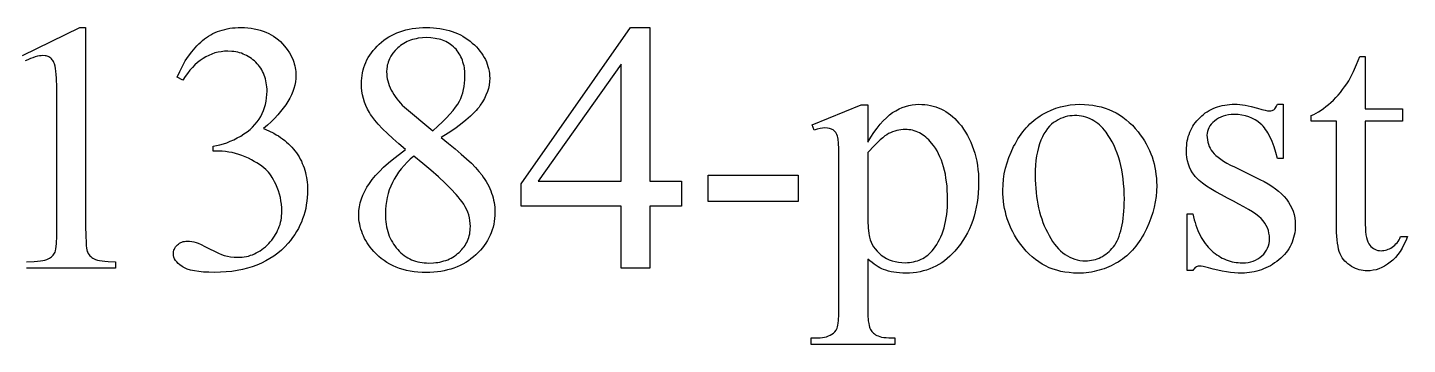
# Model space of a CAD drawing. Extents: x 7 to 905, y -397 to 592.
# Drawn here: x 549.8 to 666.7, y -397.3 to -370.4 of the extents above; entities that cross this region are included whole.
import ezdxf

# ---------------------------------------------------------------- set-up
doc = ezdxf.new("R2010")
doc.units = 0
doc.header["$MEASUREMENT"] = 0
doc.layers.add('TEXT', color=18, linetype='CONTINUOUS')

msp = doc.modelspace()

# ---------------------------------------------------------------- linework, layer by layer
at = {"layer": 'TEXT'}
for points in [[(549.36, -372.79), (554.23, -370.42), (554.71, -370.42), (554.71, -387.3), (554.72, -388.06), (554.75, -388.67), (554.77, -388.91), (554.79, -389.11), (554.82, -389.27), (554.85, -389.4), (554.89, -389.5), (554.94, -389.59), (555, -389.68), (555.07, -389.76), (555.15, -389.84), (555.23, -389.91), (555.33, -389.97), (555.44, -390.03), (555.56, -390.08), (555.71, -390.13), (555.9, -390.17), (556.11, -390.2), (556.35, -390.23), (556.61, -390.26), (557.23, -390.28), (557.23, -390.83), (549.71, -390.83)], [(549.71, -390.28), (550.36, -390.26), (550.63, -390.23), (550.88, -390.21), (551.09, -390.17), (551.27, -390.13), (551.42, -390.09), (551.54, -390.04), (551.64, -389.98), (551.73, -389.92), (551.82, -389.86), (551.89, -389.79), (551.96, -389.71), (552.02, -389.64), (552.07, -389.55), (552.12, -389.46), (552.15, -389.35), (552.19, -389.19), (552.22, -388.99), (552.24, -388.74), (552.27, -388.11), (552.28, -387.3), (552.28, -376.51), (552.27, -375.51), (552.24, -374.71), (552.22, -374.39), (552.2, -374.11), (552.17, -373.88), (552.13, -373.7), (552.07, -373.48), (552.03, -373.39), (551.99, -373.29), (551.94, -373.21), (551.88, -373.14), (551.82, -373.07), (551.76, -373.01), (551.69, -372.96), (551.61, -372.91), (551.53, -372.88), (551.45, -372.84), (551.37, -372.82), (551.28, -372.8), (551.1, -372.79), (550.96, -372.8), (550.8, -372.82), (550.63, -372.85), (550.45, -372.9), (550.25, -372.97), (550.04, -373.05), (549.82, -373.14), (549.58, -373.25)]]:
    msp.add_lwpolyline(points, dxfattribs=at)
for points in [[(562.46, -374.63), (562.68, -374.14), (562.91, -373.68), (563.16, -373.25), (563.42, -372.84), (563.7, -372.47), (563.99, -372.12), (564.14, -371.96), (564.3, -371.8), (564.46, -371.65), (564.62, -371.51), (564.78, -371.38), (564.95, -371.26), (565.13, -371.14), (565.31, -371.03), (565.49, -370.93), (565.69, -370.84), (565.88, -370.76), (566.08, -370.69), (566.29, -370.63), (566.5, -370.57), (566.71, -370.52), (566.94, -370.48), (567.16, -370.45), (567.39, -370.43), (567.63, -370.42), (567.87, -370.42), (568.16, -370.42), (568.45, -370.44), (568.73, -370.47), (569, -370.51), (569.26, -370.57), (569.51, -370.63), (569.76, -370.71), (569.99, -370.81), (570.22, -370.91), (570.44, -371.03), (570.64, -371.15), (570.84, -371.29), (571.04, -371.45), (571.22, -371.61), (571.39, -371.79), (571.56, -371.98), (571.78, -372.27), (571.98, -372.57), (572.15, -372.88), (572.29, -373.18), (572.34, -373.34), (572.39, -373.5), (572.43, -373.66), (572.47, -373.82), (572.5, -373.98), (572.51, -374.14), (572.53, -374.31), (572.53, -374.47), (572.52, -374.74), (572.49, -375.02), (572.43, -375.29), (572.36, -375.57), (572.26, -375.85), (572.14, -376.13), (572, -376.41), (571.84, -376.69), (571.66, -376.97), (571.46, -377.26), (571.23, -377.54), (570.99, -377.83), (570.72, -378.12), (570.43, -378.4), (570.12, -378.69), (569.79, -378.98), (570.23, -379.17), (570.65, -379.38), (570.85, -379.5), (571.04, -379.61), (571.23, -379.74), (571.4, -379.86), (571.58, -379.99), (571.74, -380.13), (571.9, -380.27), (572.05, -380.42), (572.19, -380.57), (572.32, -380.72), (572.45, -380.88), (572.57, -381.05), (572.69, -381.22), (572.79, -381.39), (572.89, -381.57), (572.99, -381.75), (573.07, -381.93), (573.15, -382.12), (573.22, -382.31), (573.28, -382.51), (573.34, -382.71), (573.38, -382.91), (573.43, -383.12), (573.46, -383.33), (573.48, -383.54), (573.5, -383.76), (573.52, -384.21), (573.51, -384.53), (573.49, -384.84), (573.46, -385.15), (573.41, -385.46), (573.36, -385.76), (573.29, -386.06), (573.2, -386.34), (573.1, -386.63), (573, -386.91), (572.87, -387.18), (572.74, -387.45), (572.59, -387.71), (572.43, -387.97), (572.25, -388.22), (572.07, -388.46), (571.87, -388.7), (571.59, -389), (571.3, -389.28), (570.99, -389.55), (570.67, -389.79), (570.33, -390.01), (569.98, -390.21), (569.61, -390.4), (569.23, -390.56), (568.83, -390.71), (568.42, -390.83), (567.99, -390.94), (567.55, -391.03), (567.09, -391.09), (566.62, -391.14), (566.13, -391.17), (565.63, -391.18), (565.14, -391.17), (564.7, -391.15), (564.29, -391.11), (563.93, -391.06), (563.61, -390.99), (563.32, -390.9), (563.2, -390.85), (563.08, -390.8), (562.97, -390.74), (562.88, -390.68), (562.7, -390.55), (562.56, -390.43), (562.43, -390.29), (562.33, -390.16), (562.25, -390.02), (562.19, -389.89), (562.16, -389.75), (562.15, -389.6), (562.15, -389.5), (562.17, -389.4), (562.19, -389.3), (562.23, -389.2), (562.28, -389.11), (562.34, -389.02), (562.41, -388.93), (562.49, -388.85), (562.58, -388.78), (562.67, -388.71), (562.77, -388.65), (562.87, -388.61), (562.98, -388.57), (563.09, -388.55), (563.21, -388.53), (563.33, -388.53), (563.51, -388.53), (563.7, -388.56), (563.89, -388.59), (564.08, -388.65), (564.24, -388.71), (564.49, -388.82), (564.81, -388.98), (565.21, -389.18), (565.62, -389.39), (565.96, -389.55), (566.23, -389.67), (566.44, -389.74), (566.72, -389.81), (567, -389.86), (567.3, -389.89), (567.6, -389.9), (567.79, -389.89), (567.97, -389.88), (568.15, -389.86), (568.33, -389.83), (568.51, -389.79), (568.68, -389.73), (568.84, -389.68), (569.01, -389.61), (569.17, -389.53), (569.33, -389.44), (569.49, -389.35), (569.64, -389.24), (569.79, -389.13), (569.94, -389.01), (570.08, -388.87), (570.22, -388.73), (570.36, -388.59), (570.48, -388.44), (570.6, -388.28), (570.71, -388.12), (570.81, -387.96), (570.9, -387.8), (570.98, -387.63), (571.06, -387.46), (571.12, -387.29), (571.18, -387.11), (571.23, -386.93), (571.27, -386.75), (571.3, -386.56), (571.32, -386.37), (571.33, -386.17), (571.33, -385.98), (571.33, -385.69), (571.3, -385.4), (571.26, -385.11), (571.21, -384.83), (571.13, -384.54), (571.04, -384.26), (570.94, -383.98), (570.82, -383.7), (570.72, -383.5), (570.62, -383.32), (570.52, -383.14), (570.42, -382.98), (570.31, -382.83), (570.2, -382.69), (570.09, -382.56), (569.98, -382.45), (569.81, -382.3), (569.63, -382.16), (569.44, -382.02), (569.23, -381.89), (569, -381.76), (568.76, -381.63), (568.51, -381.5), (568.24, -381.38), (567.96, -381.27), (567.68, -381.17), (567.4, -381.09), (567.12, -381.02), (566.84, -380.97), (566.55, -380.93), (566.27, -380.91), (565.98, -380.9), (565.51, -380.9), (565.51, -380.46), (565.8, -380.41), (566.09, -380.35), (566.38, -380.27), (566.68, -380.18), (566.97, -380.06), (567.26, -379.93), (567.55, -379.78), (567.85, -379.62), (568.13, -379.44), (568.39, -379.25), (568.64, -379.06), (568.86, -378.86), (569.06, -378.64), (569.24, -378.42), (569.41, -378.19), (569.55, -377.95), (569.67, -377.71), (569.78, -377.45), (569.87, -377.19), (569.95, -376.93), (570.01, -376.66), (570.05, -376.38), (570.07, -376.1), (570.08, -375.81), (570.08, -375.63), (570.07, -375.44), (570.05, -375.26), (570.02, -375.09), (569.99, -374.92), (569.95, -374.76), (569.9, -374.6), (569.84, -374.44), (569.78, -374.29), (569.71, -374.14), (569.63, -374), (569.55, -373.86), (569.45, -373.73), (569.35, -373.6), (569.24, -373.48), (569.13, -373.36), (569.01, -373.24), (568.88, -373.14), (568.76, -373.04), (568.63, -372.95), (568.49, -372.86), (568.35, -372.79), (568.21, -372.72), (568.06, -372.66), (567.91, -372.6), (567.76, -372.55), (567.6, -372.51), (567.44, -372.48), (567.28, -372.45), (567.11, -372.44), (566.76, -372.42), (566.48, -372.43), (566.2, -372.46), (565.93, -372.51), (565.67, -372.57), (565.41, -372.66), (565.15, -372.77), (564.91, -372.89), (564.66, -373.03), (564.43, -373.2), (564.2, -373.38), (563.97, -373.58), (563.76, -373.8), (563.54, -374.04), (563.34, -374.3), (563.14, -374.57), (562.94, -374.87)], [(581.82, -380.75), (581.25, -380.28), (580.74, -379.83), (580.28, -379.4), (579.87, -379), (579.51, -378.62), (579.21, -378.27), (578.96, -377.93), (578.85, -377.78), (578.76, -377.63), (578.6, -377.33), (578.46, -377.03), (578.34, -376.73), (578.25, -376.43), (578.17, -376.12), (578.12, -375.81), (578.09, -375.49), (578.08, -375.18), (578.08, -374.94), (578.1, -374.7), (578.13, -374.47), (578.17, -374.24), (578.22, -374.01), (578.29, -373.79), (578.36, -373.58), (578.45, -373.37), (578.55, -373.16), (578.66, -372.96), (578.79, -372.76), (578.92, -372.56), (579.07, -372.37), (579.23, -372.18), (579.4, -372), (579.58, -371.82), (579.77, -371.65), (579.97, -371.49), (580.18, -371.34), (580.39, -371.21), (580.62, -371.08), (580.85, -370.97), (581.09, -370.86), (581.33, -370.77), (581.58, -370.68), (581.85, -370.61), (582.12, -370.55), (582.39, -370.5), (582.68, -370.46), (582.97, -370.44), (583.27, -370.42), (583.58, -370.42), (583.88, -370.42), (584.17, -370.44), (584.45, -370.46), (584.73, -370.5), (585, -370.54), (585.26, -370.6), (585.51, -370.67), (585.76, -370.74), (586, -370.83), (586.23, -370.93), (586.46, -371.04), (586.67, -371.15), (586.88, -371.28), (587.09, -371.42), (587.28, -371.57), (587.47, -371.73), (587.65, -371.89), (587.82, -372.06), (587.97, -372.23), (588.12, -372.41), (588.25, -372.58), (588.37, -372.76), (588.48, -372.95), (588.58, -373.13), (588.66, -373.32), (588.74, -373.51), (588.8, -373.71), (588.85, -373.9), (588.89, -374.1), (588.92, -374.31), (588.94, -374.51), (588.95, -374.72), (588.93, -375), (588.9, -375.29), (588.83, -375.57), (588.75, -375.85), (588.63, -376.14), (588.5, -376.43), (588.34, -376.72), (588.15, -377.01), (588.04, -377.16), (587.92, -377.31), (587.79, -377.46), (587.64, -377.62), (587.31, -377.94), (586.92, -378.28), (586.48, -378.63), (585.98, -378.99), (585.43, -379.36), (584.83, -379.75), (585.45, -380.24), (586.02, -380.7), (586.53, -381.14), (586.99, -381.54), (587.39, -381.92), (587.74, -382.28), (588.03, -382.61), (588.27, -382.91), (588.4, -383.1), (588.53, -383.29), (588.65, -383.48), (588.76, -383.67), (588.86, -383.86), (588.95, -384.06), (589.03, -384.26), (589.11, -384.45), (589.17, -384.65), (589.23, -384.85), (589.28, -385.05), (589.32, -385.26), (589.35, -385.46), (589.37, -385.66), (589.38, -385.87), (589.39, -386.08), (589.38, -386.34), (589.36, -386.6), (589.33, -386.85), (589.29, -387.1), (589.23, -387.34), (589.16, -387.57), (589.08, -387.81), (588.99, -388.03), (588.88, -388.26), (588.76, -388.48), (588.63, -388.69), (588.48, -388.9), (588.33, -389.1), (588.16, -389.3), (587.97, -389.5), (587.78, -389.68), (587.58, -389.87), (587.36, -390.04), (587.14, -390.19), (586.91, -390.34), (586.68, -390.47), (586.43, -390.6), (586.18, -390.71), (585.92, -390.81), (585.65, -390.9), (585.38, -390.97), (585.1, -391.04), (584.8, -391.09), (584.51, -391.13), (584.2, -391.16), (583.88, -391.18), (583.56, -391.18), (583.21, -391.18), (582.87, -391.15), (582.54, -391.12), (582.22, -391.07), (581.91, -391.01), (581.6, -390.93), (581.31, -390.84), (581.03, -390.74), (580.76, -390.62), (580.49, -390.48), (580.24, -390.34), (580, -390.18), (579.76, -390), (579.54, -389.82), (579.33, -389.61), (579.12, -389.4), (578.97, -389.22), (578.83, -389.04), (578.69, -388.85), (578.57, -388.67), (578.45, -388.48), (578.35, -388.29), (578.26, -388.09), (578.17, -387.9), (578.1, -387.7), (578.03, -387.51), (577.98, -387.3), (577.93, -387.1), (577.9, -386.9), (577.87, -386.69), (577.86, -386.48), (577.85, -386.27), (577.87, -385.94), (577.91, -385.61), (577.98, -385.28), (578.08, -384.95), (578.2, -384.62), (578.36, -384.29), (578.54, -383.96), (578.75, -383.64), (578.99, -383.31), (579.27, -382.97), (579.6, -382.62), (579.96, -382.26), (580.37, -381.9), (580.81, -381.53), (581.3, -381.14)], [(605.18, -383.45), (605.18, -385.55), (602.5, -385.55), (602.5, -390.83), (600.07, -390.83), (600.07, -385.55), (591.6, -385.55), (591.6, -383.66), (600.88, -370.42), (602.5, -370.42), (602.5, -383.45)], [(584.14, -379.18), (584.56, -378.79), (584.94, -378.42), (585.28, -378.08), (585.58, -377.75), (585.84, -377.45), (586.06, -377.16), (586.24, -376.9), (586.38, -376.66), (586.49, -376.43), (586.59, -376.19), (586.67, -375.94), (586.73, -375.68), (586.78, -375.41), (586.82, -375.14), (586.84, -374.86), (586.85, -374.57), (586.84, -374.2), (586.8, -373.84), (586.77, -373.67), (586.73, -373.51), (586.68, -373.35), (586.63, -373.19), (586.58, -373.04), (586.51, -372.9), (586.44, -372.76), (586.36, -372.63), (586.28, -372.5), (586.18, -372.38), (586.09, -372.26), (585.98, -372.15), (585.87, -372.04), (585.75, -371.94), (585.63, -371.85), (585.51, -371.76), (585.38, -371.69), (585.24, -371.61), (585.1, -371.55), (584.95, -371.49), (584.8, -371.44), (584.65, -371.39), (584.48, -371.36), (584.32, -371.33), (583.97, -371.28), (583.61, -371.27), (583.24, -371.28), (582.89, -371.32), (582.72, -371.36), (582.56, -371.39), (582.4, -371.44), (582.24, -371.49), (582.09, -371.55), (581.94, -371.61), (581.8, -371.68), (581.66, -371.76), (581.53, -371.84), (581.4, -371.94), (581.28, -372.04), (581.16, -372.14), (580.94, -372.36), (580.74, -372.59), (580.58, -372.83), (580.51, -372.96), (580.45, -373.08), (580.39, -373.21), (580.35, -373.34), (580.31, -373.48), (580.27, -373.61), (580.25, -373.75), (580.23, -373.89), (580.21, -374.18), (580.22, -374.37), (580.24, -374.56), (580.27, -374.75), (580.31, -374.94), (580.37, -375.13), (580.43, -375.33), (580.51, -375.52), (580.6, -375.71), (580.71, -375.9), (580.82, -376.09), (580.94, -376.27), (581.08, -376.46), (581.22, -376.64), (581.38, -376.82), (581.54, -377), (581.72, -377.17)], [(663.12, -372.88), (663.12, -377.32), (666.28, -377.32), (666.28, -378.35), (663.12, -378.35), (663.12, -387.11), (663.13, -387.43), (663.14, -387.71), (663.17, -387.98), (663.21, -388.21), (663.27, -388.42), (663.33, -388.6), (663.41, -388.75), (663.5, -388.88), (663.59, -388.99), (663.7, -389.08), (663.81, -389.16), (663.93, -389.22), (664.05, -389.27), (664.18, -389.31), (664.32, -389.33), (664.46, -389.34), (664.58, -389.33), (664.7, -389.32), (664.82, -389.3), (664.94, -389.26), (665.06, -389.22), (665.18, -389.17), (665.29, -389.11), (665.41, -389.04), (665.52, -388.96), (665.62, -388.87), (665.72, -388.77), (665.81, -388.66), (665.9, -388.55), (665.98, -388.42), (666.05, -388.29), (666.11, -388.14), (666.69, -388.14), (666.55, -388.49), (666.4, -388.82), (666.24, -389.13), (666.07, -389.41), (665.88, -389.67), (665.67, -389.91), (665.46, -390.13), (665.23, -390.32), (664.99, -390.49), (664.75, -390.64), (664.51, -390.76), (664.27, -390.87), (664.03, -390.95), (663.78, -391), (663.53, -391.04), (663.28, -391.05), (663.11, -391.04), (662.94, -391.03), (662.78, -391), (662.61, -390.96), (662.45, -390.9), (662.28, -390.84), (662.12, -390.76), (661.95, -390.67), (661.8, -390.57), (661.65, -390.46), (661.52, -390.35), (661.39, -390.22), (661.28, -390.08), (661.17, -389.93), (661.08, -389.77), (661, -389.6), (660.92, -389.41), (660.86, -389.2), (660.81, -388.96), (660.76, -388.71), (660.73, -388.42), (660.71, -388.12), (660.69, -387.79), (660.69, -387.44), (660.69, -378.35), (658.55, -378.35), (658.55, -377.86), (658.75, -377.78), (658.96, -377.67), (659.16, -377.56), (659.37, -377.43), (659.58, -377.28), (659.78, -377.12), (660, -376.95), (660.21, -376.76), (660.42, -376.57), (660.62, -376.36), (660.82, -376.14), (661.01, -375.92), (661.19, -375.68), (661.37, -375.44), (661.55, -375.19), (661.72, -374.93), (661.9, -374.59), (662.12, -374.14), (662.38, -373.56), (662.66, -372.88)], [(600.07, -383.45), (600.07, -373.53), (593.05, -383.45)], [(616.26, -378.66), (620.42, -376.98), (620.98, -376.98), (620.98, -380.13), (621.24, -379.71), (621.5, -379.31), (621.77, -378.95), (622.03, -378.62), (622.29, -378.32), (622.56, -378.06), (622.82, -377.83), (623.08, -377.63), (623.35, -377.47), (623.62, -377.32), (623.89, -377.2), (624.16, -377.1), (624.44, -377.02), (624.73, -376.96), (625.01, -376.93), (625.3, -376.92), (625.55, -376.93), (625.8, -376.94), (626.04, -376.98), (626.28, -377.02), (626.51, -377.08), (626.73, -377.14), (626.95, -377.22), (627.17, -377.32), (627.38, -377.42), (627.58, -377.54), (627.78, -377.67), (627.97, -377.82), (628.16, -377.97), (628.34, -378.14), (628.52, -378.32), (628.69, -378.51), (628.9, -378.76), (629.09, -379.02), (629.26, -379.28), (629.42, -379.56), (629.57, -379.84), (629.71, -380.14), (629.83, -380.44), (629.94, -380.75), (630.04, -381.08), (630.13, -381.41), (630.2, -381.75), (630.26, -382.1), (630.3, -382.46), (630.34, -382.82), (630.35, -383.2), (630.36, -383.59), (630.35, -384.02), (630.33, -384.44), (630.29, -384.85), (630.24, -385.26), (630.17, -385.65), (630.08, -386.04), (629.98, -386.41), (629.86, -386.78), (629.73, -387.14), (629.58, -387.48), (629.41, -387.82), (629.23, -388.15), (629.04, -388.47), (628.83, -388.78), (628.6, -389.08), (628.36, -389.37), (628.15, -389.59), (627.93, -389.81), (627.71, -390), (627.48, -390.19), (627.24, -390.36), (627, -390.51), (626.75, -390.65), (626.49, -390.77), (626.23, -390.88), (625.96, -390.98), (625.68, -391.06), (625.4, -391.12), (625.11, -391.18), (624.81, -391.21), (624.51, -391.23), (624.2, -391.24), (623.93, -391.24), (623.67, -391.22), (623.42, -391.2), (623.18, -391.16), (622.95, -391.12), (622.72, -391.07), (622.51, -391), (622.31, -390.93), (622.16, -390.87), (622, -390.79), (621.85, -390.7), (621.68, -390.6), (621.51, -390.48), (621.34, -390.35), (621.16, -390.21), (620.98, -390.05), (620.98, -394.16), (620.99, -394.79), (621.02, -395.3), (621.05, -395.5), (621.08, -395.67), (621.11, -395.81), (621.15, -395.92), (621.2, -396.02), (621.25, -396.1), (621.31, -396.18), (621.38, -396.26), (621.46, -396.33), (621.55, -396.4), (621.64, -396.46), (621.74, -396.52), (621.86, -396.57), (621.99, -396.62), (622.15, -396.66), (622.33, -396.69), (622.53, -396.71), (622.76, -396.73), (623.27, -396.74), (623.27, -397.29), (616.19, -397.29), (616.19, -396.74), (616.56, -396.74), (616.76, -396.74), (616.95, -396.73), (617.13, -396.71), (617.31, -396.67), (617.48, -396.63), (617.64, -396.57), (617.79, -396.51), (617.94, -396.43), (618.07, -396.34), (618.19, -396.22), (618.29, -396.08), (618.38, -395.91), (618.41, -395.8), (618.45, -395.66), (618.47, -395.48), (618.49, -395.27), (618.52, -394.74), (618.53, -394.07), (618.53, -381.3), (618.53, -380.7), (618.5, -380.23), (618.47, -379.87), (618.44, -379.74), (618.41, -379.63), (618.35, -379.47), (618.26, -379.32), (618.16, -379.2), (618.04, -379.1), (617.97, -379.06), (617.9, -379.02), (617.73, -378.97), (617.55, -378.94), (617.34, -378.93), (617.15, -378.94), (616.94, -378.98), (616.7, -379.04), (616.44, -379.13)], [(638.95, -376.92), (639.32, -376.93), (639.69, -376.96), (640.05, -377), (640.4, -377.07), (640.74, -377.15), (641.08, -377.25), (641.4, -377.37), (641.71, -377.5), (642.01, -377.66), (642.31, -377.83), (642.59, -378.02), (642.87, -378.23), (643.13, -378.46), (643.39, -378.7), (643.63, -378.97), (643.87, -379.25), (644.06, -379.5), (644.24, -379.76), (644.41, -380.02), (644.56, -380.28), (644.7, -380.55), (644.83, -380.83), (644.95, -381.11), (645.06, -381.39), (645.15, -381.68), (645.23, -381.97), (645.3, -382.27), (645.35, -382.57), (645.39, -382.87), (645.43, -383.19), (645.44, -383.5), (645.45, -383.82), (645.44, -384.28), (645.4, -384.73), (645.33, -385.19), (645.23, -385.65), (645.11, -386.11), (644.96, -386.57), (644.78, -387.03), (644.58, -387.49), (644.47, -387.72), (644.35, -387.94), (644.23, -388.16), (644.1, -388.37), (643.97, -388.57), (643.83, -388.76), (643.69, -388.95), (643.55, -389.12), (643.39, -389.3), (643.24, -389.46), (643.07, -389.62), (642.91, -389.77), (642.73, -389.91), (642.55, -390.05), (642.37, -390.18), (642.18, -390.3), (641.99, -390.41), (641.8, -390.52), (641.6, -390.62), (641.4, -390.71), (641.19, -390.79), (640.99, -390.87), (640.78, -390.94), (640.57, -391), (640.36, -391.06), (640.14, -391.11), (639.92, -391.15), (639.7, -391.18), (639.47, -391.21), (639.25, -391.23), (638.78, -391.24), (638.41, -391.23), (638.04, -391.2), (637.68, -391.16), (637.33, -391.09), (637, -391), (636.67, -390.9), (636.35, -390.78), (636.04, -390.63), (635.75, -390.47), (635.46, -390.29), (635.18, -390.09), (634.91, -389.87), (634.65, -389.63), (634.4, -389.38), (634.16, -389.1), (633.93, -388.81), (633.75, -388.55), (633.57, -388.29), (633.41, -388.02), (633.27, -387.75), (633.13, -387.48), (633, -387.2), (632.89, -386.92), (632.79, -386.63), (632.7, -386.34), (632.63, -386.05), (632.56, -385.75), (632.51, -385.45), (632.46, -385.14), (632.44, -384.84), (632.42, -384.52), (632.41, -384.21), (632.43, -383.74), (632.47, -383.28), (632.54, -382.81), (632.64, -382.35), (632.77, -381.89), (632.93, -381.43), (633.12, -380.97), (633.33, -380.51), (633.45, -380.29), (633.57, -380.07), (633.7, -379.86), (633.83, -379.65), (633.97, -379.46), (634.11, -379.27), (634.25, -379.09), (634.4, -378.91), (634.55, -378.75), (634.71, -378.59), (634.88, -378.44), (635.04, -378.3), (635.22, -378.16), (635.39, -378.03), (635.57, -377.91), (635.76, -377.8), (636.14, -377.59), (636.52, -377.41), (636.91, -377.26), (637.31, -377.14), (637.71, -377.04), (638.12, -376.97), (638.53, -376.93)], [(656.17, -376.92), (656.17, -381.52), (655.69, -381.52), (655.54, -381), (655.39, -380.52), (655.22, -380.09), (655.05, -379.7), (654.86, -379.35), (654.77, -379.2), (654.67, -379.05), (654.57, -378.91), (654.46, -378.79), (654.36, -378.67), (654.25, -378.57), (654.02, -378.39), (653.78, -378.23), (653.52, -378.1), (653.25, -377.99), (652.96, -377.9), (652.66, -377.84), (652.35, -377.8), (652.01, -377.79), (651.76, -377.8), (651.52, -377.82), (651.29, -377.87), (651.08, -377.93), (650.88, -378), (650.69, -378.1), (650.51, -378.21), (650.35, -378.34), (650.2, -378.47), (650.07, -378.62), (649.96, -378.76), (649.87, -378.91), (649.8, -379.06), (649.75, -379.22), (649.72, -379.38), (649.71, -379.54), (649.72, -379.75), (649.74, -379.94), (649.78, -380.13), (649.83, -380.31), (649.9, -380.49), (649.98, -380.65), (650.07, -380.81), (650.18, -380.96), (650.31, -381.11), (650.47, -381.27), (650.66, -381.42), (650.88, -381.58), (651.12, -381.75), (651.4, -381.91), (651.71, -382.08), (652.04, -382.24), (654.2, -383.29), (654.56, -383.48), (654.9, -383.67), (655.21, -383.87), (655.51, -384.08), (655.78, -384.29), (656.02, -384.52), (656.24, -384.75), (656.44, -384.98), (656.62, -385.23), (656.77, -385.48), (656.9, -385.74), (657, -386), (657.09, -386.28), (657.14, -386.56), (657.18, -386.85), (657.19, -387.14), (657.18, -387.37), (657.17, -387.59), (657.14, -387.81), (657.1, -388.02), (657.05, -388.22), (656.99, -388.42), (656.92, -388.62), (656.84, -388.81), (656.75, -388.99), (656.65, -389.17), (656.53, -389.34), (656.41, -389.5), (656.27, -389.66), (656.12, -389.82), (655.97, -389.97), (655.8, -390.11), (655.62, -390.25), (655.44, -390.38), (655.26, -390.5), (655.08, -390.61), (654.89, -390.71), (654.7, -390.8), (654.51, -390.88), (654.32, -390.96), (654.12, -391.03), (653.92, -391.08), (653.72, -391.13), (653.52, -391.17), (653.31, -391.2), (653.1, -391.22), (652.89, -391.24), (652.68, -391.24), (652.36, -391.23), (652.04, -391.21), (651.7, -391.18), (651.35, -391.13), (650.99, -391.07), (650.62, -390.99), (650.24, -390.9), (649.85, -390.8), (649.61, -390.73), (649.4, -390.69), (649.21, -390.66), (649.05, -390.65), (648.97, -390.66), (648.89, -390.67), (648.81, -390.7), (648.75, -390.75), (648.68, -390.8), (648.62, -390.87), (648.57, -390.94), (648.52, -391.03), (648.03, -391.03), (648.03, -386.21), (648.52, -386.21), (648.57, -386.47), (648.63, -386.71), (648.7, -386.95), (648.77, -387.18), (648.85, -387.4), (648.93, -387.62), (649.02, -387.82), (649.12, -388.02), (649.22, -388.21), (649.33, -388.4), (649.44, -388.57), (649.56, -388.74), (649.69, -388.9), (649.82, -389.05), (649.95, -389.19), (650.1, -389.32), (650.24, -389.45), (650.39, -389.57), (650.54, -389.68), (650.7, -389.78), (650.85, -389.88), (651.01, -389.96), (651.17, -390.04), (651.33, -390.11), (651.5, -390.17), (651.66, -390.22), (651.83, -390.27), (652, -390.31), (652.17, -390.33), (652.35, -390.35), (652.53, -390.37), (652.71, -390.37), (652.96, -390.36), (653.19, -390.33), (653.42, -390.29), (653.63, -390.22), (653.83, -390.14), (654.02, -390.03), (654.2, -389.91), (654.37, -389.77), (654.52, -389.62), (654.65, -389.46), (654.76, -389.29), (654.85, -389.12), (654.92, -388.93), (654.97, -388.74), (655, -388.54), (655.01, -388.34), (655, -388.09), (654.96, -387.85), (654.91, -387.62), (654.83, -387.4), (654.73, -387.19), (654.6, -386.99), (654.46, -386.8), (654.29, -386.62), (654.09, -386.45), (653.85, -386.25), (653.56, -386.05), (653.22, -385.84), (652.84, -385.61), (652.42, -385.38), (651.95, -385.13), (651.44, -384.87), (650.93, -384.61), (650.46, -384.35), (650.04, -384.1), (649.67, -383.86), (649.34, -383.62), (649.06, -383.39), (648.82, -383.17), (648.72, -383.06), (648.64, -382.95), (648.48, -382.73), (648.35, -382.5), (648.23, -382.26), (648.14, -382), (648.07, -381.73), (648.01, -381.44), (647.98, -381.14), (647.97, -380.83), (647.98, -380.62), (647.99, -380.42), (648.01, -380.22), (648.04, -380.03), (648.08, -379.84), (648.13, -379.65), (648.19, -379.47), (648.26, -379.3), (648.33, -379.13), (648.42, -378.96), (648.51, -378.79), (648.61, -378.63), (648.73, -378.48), (648.85, -378.33), (648.98, -378.18), (649.12, -378.04), (649.26, -377.9), (649.41, -377.78), (649.57, -377.66), (649.73, -377.55), (649.89, -377.45), (650.07, -377.36), (650.24, -377.27), (650.43, -377.2), (650.61, -377.13), (650.81, -377.08), (651, -377.03), (651.21, -376.99), (651.42, -376.96), (651.63, -376.94), (651.85, -376.92), (652.07, -376.92), (652.28, -376.92), (652.49, -376.94), (652.72, -376.97), (652.95, -377), (653.2, -377.05), (653.46, -377.11), (654, -377.26), (654.35, -377.36), (654.63, -377.42), (654.85, -377.47), (655.01, -377.48), (655.12, -377.47), (655.22, -377.45), (655.3, -377.42), (655.38, -377.38), (655.45, -377.31), (655.52, -377.21), (655.6, -377.08), (655.69, -376.92)], [(638.49, -377.88), (638.29, -377.89), (638.1, -377.91), (637.9, -377.94), (637.7, -377.99), (637.51, -378.06), (637.31, -378.14), (637.11, -378.23), (636.92, -378.34), (636.72, -378.47), (636.54, -378.62), (636.37, -378.79), (636.2, -378.98), (636.05, -379.2), (635.9, -379.43), (635.77, -379.69), (635.64, -379.97), (635.53, -380.27), (635.43, -380.6), (635.34, -380.94), (635.28, -381.3), (635.22, -381.69), (635.19, -382.09), (635.16, -382.52), (635.15, -382.97), (635.16, -383.33), (635.17, -383.69), (635.2, -384.04), (635.23, -384.39), (635.27, -384.73), (635.32, -385.06), (635.38, -385.39), (635.45, -385.71), (635.53, -386.03), (635.61, -386.34), (635.71, -386.64), (635.81, -386.94), (635.93, -387.22), (636.05, -387.51), (636.19, -387.78), (636.33, -388.06), (636.48, -388.31), (636.63, -388.56), (636.79, -388.78), (636.96, -388.99), (637.13, -389.18), (637.31, -389.36), (637.5, -389.52), (637.69, -389.66), (637.88, -389.78), (638.08, -389.89), (638.29, -389.98), (638.51, -390.06), (638.72, -390.12), (638.95, -390.16), (639.18, -390.19), (639.42, -390.19), (639.59, -390.19), (639.77, -390.18), (639.94, -390.15), (640.1, -390.12), (640.26, -390.08), (640.42, -390.03), (640.57, -389.97), (640.72, -389.9), (640.87, -389.82), (641.01, -389.73), (641.15, -389.64), (641.28, -389.53), (641.41, -389.41), (641.54, -389.29), (641.66, -389.16), (641.78, -389.01), (641.89, -388.86), (642, -388.69), (642.09, -388.51), (642.18, -388.32), (642.27, -388.11), (642.34, -387.89), (642.41, -387.66), (642.47, -387.41), (642.53, -387.15), (642.58, -386.88), (642.62, -386.59), (642.65, -386.29), (642.67, -385.98), (642.69, -385.65), (642.7, -385.31), (642.71, -384.96), (642.7, -384.51), (642.68, -384.08), (642.65, -383.66), (642.61, -383.25), (642.56, -382.86), (642.49, -382.47), (642.41, -382.1), (642.32, -381.74), (642.22, -381.39), (642.1, -381.06), (641.97, -380.73), (641.84, -380.42), (641.68, -380.12), (641.52, -379.83), (641.35, -379.56), (641.16, -379.29), (641.02, -379.12), (640.89, -378.96), (640.74, -378.81), (640.6, -378.67), (640.45, -378.55), (640.29, -378.43), (640.13, -378.33), (639.97, -378.23), (639.8, -378.15), (639.62, -378.08), (639.45, -378.02), (639.26, -377.97), (639.08, -377.93), (638.88, -377.9), (638.69, -377.88)], [(620.98, -381), (620.98, -386.05), (620.99, -386.8), (621.01, -387.41), (621.06, -387.87), (621.08, -388.06), (621.11, -388.2), (621.17, -388.41), (621.25, -388.62), (621.35, -388.82), (621.47, -389.01), (621.61, -389.19), (621.76, -389.37), (621.93, -389.54), (622.12, -389.71), (622.33, -389.86), (622.55, -389.99), (622.79, -390.1), (623.03, -390.19), (623.29, -390.26), (623.57, -390.32), (623.85, -390.35), (624.15, -390.36), (624.33, -390.35), (624.51, -390.34), (624.69, -390.32), (624.85, -390.28), (625.02, -390.24), (625.18, -390.19), (625.34, -390.14), (625.49, -390.07), (625.63, -389.99), (625.78, -389.91), (625.92, -389.81), (626.05, -389.71), (626.18, -389.6), (626.3, -389.48), (626.42, -389.34), (626.54, -389.21), (626.69, -389.01), (626.82, -388.81), (626.95, -388.6), (627.06, -388.38), (627.17, -388.15), (627.27, -387.91), (627.36, -387.65), (627.44, -387.4), (627.51, -387.13), (627.57, -386.85), (627.62, -386.56), (627.66, -386.26), (627.69, -385.95), (627.72, -385.64), (627.73, -385.31), (627.74, -384.97), (627.73, -384.59), (627.71, -384.22), (627.69, -383.86), (627.65, -383.51), (627.6, -383.18), (627.55, -382.85), (627.48, -382.54), (627.4, -382.23), (627.31, -381.94), (627.21, -381.66), (627.09, -381.39), (626.97, -381.13), (626.84, -380.88), (626.7, -380.65), (626.54, -380.42), (626.38, -380.21), (626.26, -380.07), (626.14, -379.94), (626.01, -379.82), (625.88, -379.71), (625.75, -379.6), (625.62, -379.51), (625.49, -379.42), (625.35, -379.35), (625.21, -379.28), (625.06, -379.22), (624.91, -379.17), (624.76, -379.13), (624.61, -379.1), (624.46, -379.08), (624.3, -379.06), (624.14, -379.06), (623.96, -379.06), (623.78, -379.08), (623.61, -379.11), (623.43, -379.15), (623.26, -379.2), (623.08, -379.26), (622.91, -379.33), (622.74, -379.41), (622.59, -379.5), (622.43, -379.61), (622.24, -379.76), (622.03, -379.94), (621.8, -380.16), (621.55, -380.41)], [(582.51, -381.31), (582.22, -381.58), (581.94, -381.84), (581.69, -382.11), (581.45, -382.39), (581.23, -382.68), (581.04, -382.97), (580.86, -383.26), (580.7, -383.56), (580.56, -383.87), (580.44, -384.18), (580.34, -384.5), (580.26, -384.83), (580.19, -385.16), (580.15, -385.5), (580.12, -385.85), (580.11, -386.2), (580.11, -386.43), (580.13, -386.66), (580.15, -386.88), (580.18, -387.1), (580.21, -387.31), (580.26, -387.52), (580.31, -387.72), (580.37, -387.91), (580.44, -388.1), (580.52, -388.28), (580.6, -388.45), (580.7, -388.62), (580.8, -388.79), (580.91, -388.94), (581.02, -389.1), (581.15, -389.24), (581.28, -389.38), (581.42, -389.51), (581.56, -389.63), (581.71, -389.74), (581.86, -389.85), (582.01, -389.94), (582.17, -390.02), (582.33, -390.1), (582.5, -390.17), (582.67, -390.22), (582.85, -390.27), (583.03, -390.31), (583.22, -390.35), (583.4, -390.37), (583.6, -390.38), (583.8, -390.39), (584.19, -390.37), (584.37, -390.35), (584.55, -390.33), (584.73, -390.3), (584.9, -390.26), (585.07, -390.21), (585.23, -390.16), (585.39, -390.1), (585.54, -390.03), (585.69, -389.96), (585.83, -389.88), (585.97, -389.79), (586.1, -389.7), (586.23, -389.59), (586.35, -389.49), (586.57, -389.25), (586.68, -389.13), (586.77, -389.01), (586.86, -388.89), (586.93, -388.76), (587, -388.63), (587.07, -388.49), (587.12, -388.35), (587.17, -388.21), (587.21, -388.07), (587.25, -387.92), (587.27, -387.77), (587.29, -387.62), (587.3, -387.46), (587.31, -387.3), (587.3, -387.04), (587.27, -386.79), (587.23, -386.54), (587.17, -386.3), (587.09, -386.06), (586.99, -385.83), (586.88, -385.61), (586.75, -385.4), (586.61, -385.2), (586.45, -384.99), (586.28, -384.78), (586.09, -384.56), (585.66, -384.09), (585.17, -383.6), (584.6, -383.07), (583.97, -382.52), (583.28, -381.93)], [(607.46, -382.94), (615.08, -382.94), (615.08, -385.16), (607.46, -385.16)]]:
    msp.add_lwpolyline(points, close=True, dxfattribs=at)

doc.saveas('drawing.dxf')
